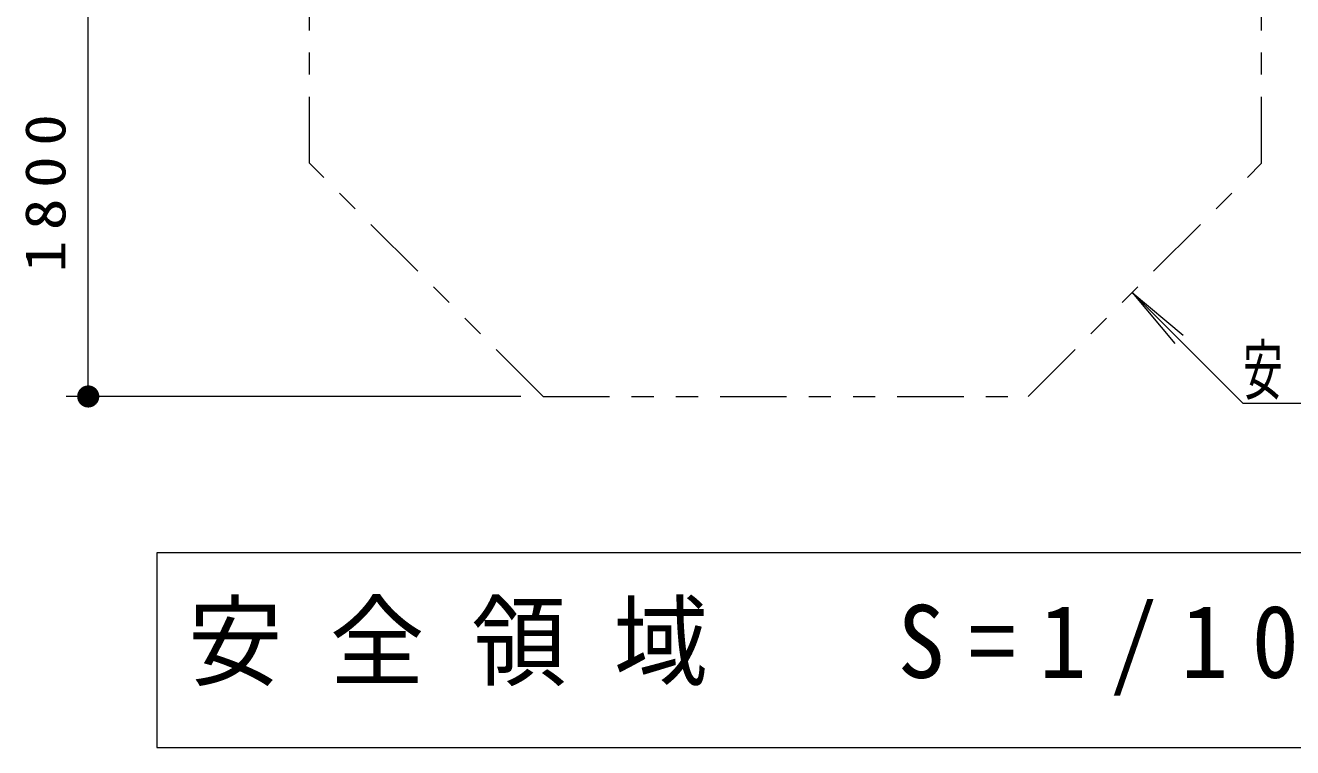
# Model space of a CAD drawing. Units: millimetres on the paper, with parts at other scales. Extents: x -365 to 0, y -12 to 257.
# Drawn here: x -90.2 to -32.9, y 97.8 to 130.4 of the extents above; entities that cross this region are included whole.
import ezdxf

# ---------------------------------------------------------------- set-up
doc = ezdxf.new("R2010")
doc.units = ezdxf.units.MM
doc.linetypes.add('USER3', pattern=[8, 3, -1, 1, -1, 1, -1])
doc.layers.add('LY_1', color=7, linetype='Continuous', lineweight=25)
doc.styles.add('ＭＳ ゴシック', font='')
doc.styles.get('ＭＳ ゴシック').set_extended_font_data('MS Gothic')

# ---------------------------------------------------------------- blocks, each defined once
blk = doc.blocks.new('filled_dot')
at = {"color": 0, "linetype": 'Continuous', "lineweight": -2, "const_width": 1.25}
blk.add_lwpolyline([(-0.625, 0, 1), (0.625, 0, 1)], format="xyb", close=True, dxfattribs=at)

msp = doc.modelspace()

# ---------------------------------------------------------------- linework, layer by layer
at = {"layer": 'LY_1', "linetype": 'USER3', "lineweight": 13}
for p, q in [((-77.339, 124.209), (-77.339, 147.196)), ((-34.339, 124.209), (-34.339, 147.196)), ((-66.795, 113.665), (-77.339, 124.209)), ((-44.883, 113.665), (-34.339, 124.209)), ((-66.795, 113.665), (-44.883, 113.665))]:
    msp.add_line(p, q, dxfattribs=at)
at = {"layer": 'LY_1', "lineweight": 13}
for p, q in [((-87.339, 113.665), (-87.339, 131.665)), ((-40.184, 118.364), (-38.256, 116.066)), ((-40.184, 118.364), (-37.886, 116.435)), ((-35.183, 113.363), (-40.184, 118.364)), ((-67.795, 113.665), (-88.339, 113.665)), ((-35.183, 113.363), (-14.183, 113.363)), ((-84.239, 106.594), (-84.239, 97.794)), ((-27.439, 106.594), (-84.239, 106.594)), ((-84.239, 97.794), (-27.439, 97.794))]:
    msp.add_line(p, q, dxfattribs=at)

# ---------------------------------------------------------------- block references
at = {"layer": 'LY_1', "lineweight": 13, "xscale": 0.4, "yscale": 0.4, "rotation": 90}
msp.add_blockref('filled_dot', (-87.339, 113.665), dxfattribs=at)

# ---------------------------------------------------------------- texts
at = {"layer": 'LY_1', "insert": (-88.339, 123.086), "char_height": 1.833, "attachment_point": 8, "rotation": 90, "style": 'ＭＳ ゴシック'}
msp.add_mtext('\\T1.33;\\W1.15;1800', dxfattribs=at)
at = {"layer": 'LY_1', "style": 'ＭＳ ゴシック'}
for s, insert, char_height, attachment_point in [('\\T1.64;\\W0.6;安全領域を示す', (-35.183, 113.513), 2.199, 7), ('\\T1.5;\\W0.95;安全領域\u3000S=1/100', (-82.839, 102.194), 3.299, 4)]:
    msp.add_mtext(s, dxfattribs=dict(at, insert=insert, char_height=char_height, attachment_point=attachment_point))

doc.saveas('drawing.dxf')
